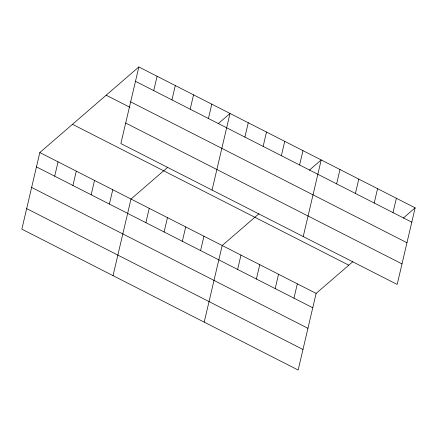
<?xml version="1.0" encoding="UTF-8"?>
<svg xmlns="http://www.w3.org/2000/svg" width="437" height="437" viewBox="0 0 437 437"><rect width="100%" height="100%" fill="white"/><g stroke="black" fill="none" stroke-linecap="round" stroke-linejoin="round"><path stroke-width="0.66" d="M138.846 66.965L120.874 143.582L397.178 284.454L415.15 207.843L138.846 66.965L39.822 152.546L21.85 229.157L298.154 370.035L316.126 293.418L352.883 261.654M54.691 176.182L58.055 161.843M72.93 185.479L76.295 171.14M91.164 194.776L94.529 180.437M109.403 204.074L112.762 189.734M153.715 90.606L157.08 76.262M113.03 275.649L131.002 199.032L167.759 167.267M171.954 99.904L175.313 85.565M145.876 222.668L149.236 208.329M190.188 109.201L193.553 94.862M164.11 231.965L167.475 217.626M208.427 118.498L211.787 104.159M182.344 241.262L185.709 226.923M212.054 190.068L230.026 113.456L218.139 123.726M200.583 250.565L203.948 236.22M244.9 137.092L248.26 122.753M204.21 322.135L222.182 245.523L258.939 213.753M263.134 146.39L266.499 132.05M237.608 269.438L240.973 255.099M281.368 155.687L284.733 141.348M256.399 279.019L259.758 264.68M299.607 164.984L302.972 150.645M275.184 288.6L278.549 274.261M303.234 236.559L321.206 159.942L309.325 170.212M293.975 298.176L297.335 283.837M336.632 183.862L339.997 169.523M355.418 193.444L358.782 179.104M374.209 203.025L377.573 188.686M393 212.601L396.359 198.261M403.269 218.112L415.15 207.843M135.481 81.304L411.785 222.182M130.658 101.859L406.967 242.732M106.164 95.206L129.871 107.294M125.692 123.032L402.002 263.904M72.498 124.305L348.802 265.177M39.822 152.546L316.126 293.418M36.457 166.885L312.761 307.757M31.639 187.435L307.943 328.307M26.668 208.607L302.978 349.48"/></g></svg>
